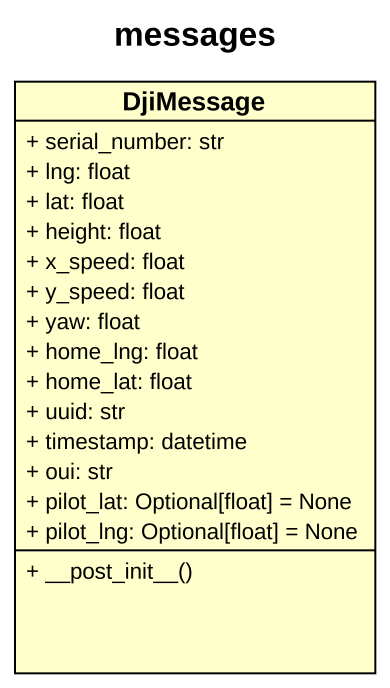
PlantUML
@startuml
title messages
hide circle
hide empty members
skinparam classAttributeIconSize 0
class DjiMessage {
  + serial_number: str
  + lng: float
  + lat: float
  + height: float
  + x_speed: float
  + y_speed: float
  + yaw: float
  + home_lng: float
  + home_lat: float
  + uuid: str
  + timestamp: datetime
  + oui: str
  + pilot_lat: Optional[float] = None
  + pilot_lng: Optional[float] = None
  + ~__post_init~__()
}
@enduml
